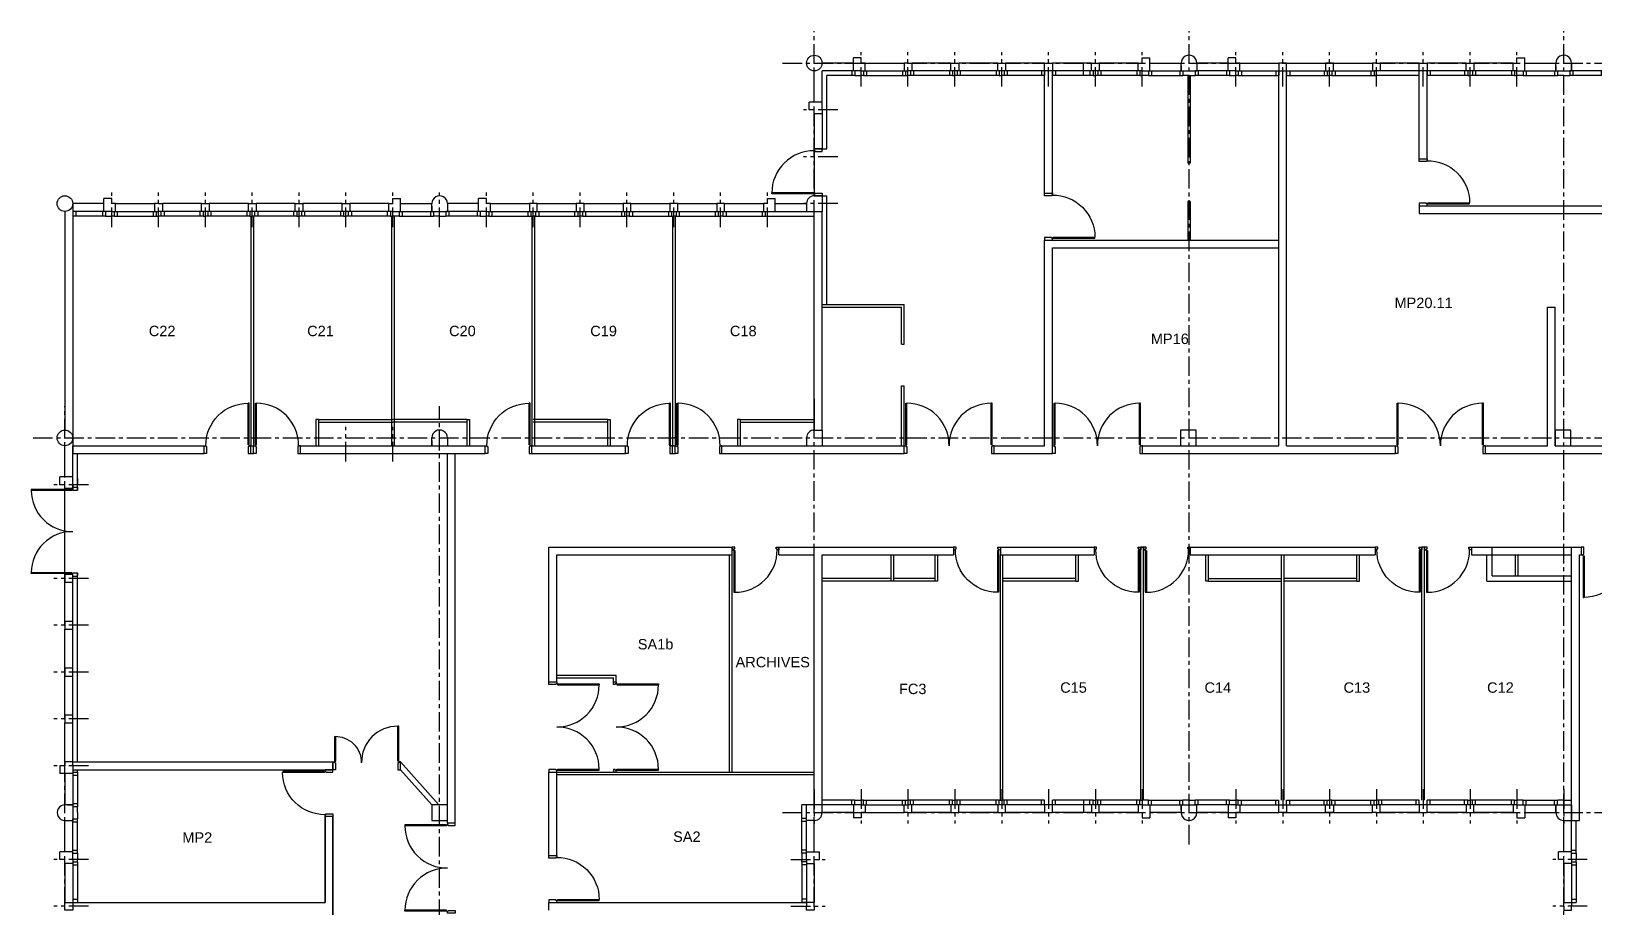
# Model space of a CAD drawing. Extents: x 1614 to 26454, y 2920 to 16595.
# Drawn here: x 2665 to 5669, y 14258 to 15942 of the extents above; entities that cross this region are included whole.
import ezdxf

# ---------------------------------------------------------------- set-up
doc = ezdxf.new("R2010")
doc.units = 0
doc.header["$MEASUREMENT"] = 0
doc.linetypes.add('AXES', pattern=[2, 1.25, -0.25, 0.25, -0.25])
doc.layers.get('0').update_dxf_attribs({"linetype": 'CONTINUOUS'})
for name, color, linetype in [('BA_APPUI_FENETRE', 140, 'CONTINUOUS'), ('BA_AXE_TRAME', 253, 'AXES'), ('BA_CLOISON_EXISTANTE', 4, 'CONTINUOUS'), ('BA_DOUBLAGE', 134, 'CONTINUOUS'), ('BA_MENUIS_EXTERIEURE', 6, 'CONTINUOUS'), ('BA_MENUIS_INTERIEURE', 202, 'CONTINUOUS'), ('BA_STRUCTURE', 5, 'CONTINUOUS'), ('TXT_REP_PIECE', 3, 'CONTINUOUS')]:
    doc.layers.add(name, color=color, linetype=linetype)
doc.styles.add('ARIAL', font='arial.ttf')

# ---------------------------------------------------------------- blocks, each defined once
blk = doc.blocks.new('baie1')
at = {"layer": 'BA_APPUI_FENETRE'}
blk.add_line((7.5, -5), (82.5, -5), dxfattribs=at)
at = {"layer": 'BA_DOUBLAGE'}
for p, q in [((4.5, 19), (0, 19)), ((85.5, 19), (90, 19))]:
    blk.add_line(p, q, dxfattribs=at)
at = {"layer": 'BA_MENUIS_EXTERIEURE'}
for p, q in [((4.5, 19), (85.5, 19)), ((4.5, 10), (4.5, 19)), ((4.5, 10), (85.5, 10)), ((10.5, 10), (10.5, 19)), ((79.5, 10), (79.5, 19)), ((85.5, 10), (85.5, 19))]:
    blk.add_line(p, q, dxfattribs=at)
at = {"layer": 'BA_STRUCTURE'}
for points in [[(0, 10), (7.5, 10), (7.5, -5), (0, -5)], [(90, -5), (82.5, -5), (82.5, 10), (90, 10)]]:
    blk.add_lwpolyline(points, dxfattribs=at)
blk = doc.blocks.new('baie2')
at = {"layer": 'BA_DOUBLAGE'}
blk.add_line((-12, 19), (0, 19), dxfattribs=at)
at = {"layer": 'BA_MENUIS_EXTERIEURE'}
for p, q in [((-78.3, 10), (-78.3, 19)), ((-12, 19), (-78.3, 19)), ((-12, 10), (-78.3, 10)), ((-72.3, 10), (-72.3, 19)), ((-18, 10), (-18, 19)), ((-12, 10), (-12, 19))]:
    blk.add_line(p, q, dxfattribs=at)
at = {"layer": 'BA_STRUCTURE'}
for p, q in [((-75, 0), (-75, 10)), ((0, 10), (-15, 10)), ((-15, 10), (-15, -15)), ((0, -15), (-15, -15)), ((0, -5), (0, -15))]:
    blk.add_line(p, q, dxfattribs=at)
blk = doc.blocks.new('P80_15')
for p, q in [((3.5, 96.5), (5.5, 96.5)), ((3.5, 16.5), (3.5, 96.5)), ((5.5, 16.5), (5.5, 96.6)), ((0, 0), (0, 15)), ((0, 15), (3.5, 15)), ((5, 0), (0, 0)), ((3.5, 16.5), (5.5, 16.5)), ((3.5, 15), (3.5, 13.5)), ((3.5, 13.5), (5, 13.5)), ((5, 13.5), (5, 0)), ((85, 13.5), (85, 0)), ((86.5, 13.5), (85, 13.5)), ((85, 0), (90, 0)), ((90, 15), (86.5, 15)), ((86.5, 15), (86.5, 13.5)), ((90, 0), (90, 15))]:
    blk.add_line(p, q)
for centre, radius, start, end in [((5.6, 15.7), 80.9, 359.5039, 90.0499), ((5, 13.5), 0, 270, 0), ((5.5, 16.5), 0, 270, 0)]:
    blk.add_arc(centre, radius, start, end)
blk = doc.blocks.new('P160_15')
for p, q in [((3.5, 16.5), (3.5, 96.5)), ((3.5, 96.5), (5.5, 96.5)), ((5.5, 16.5), (5.5, 96.6)), ((167.5, 16.5), (167.5, 96.6)), ((169.5, 96.5), (167.5, 96.5)), ((169.5, 16.5), (169.5, 96.5)), ((0, 0), (0, 15)), ((0, 15), (3.5, 15)), ((5, 0), (0, 0)), ((3.5, 16.5), (5.5, 16.5)), ((3.5, 15), (3.5, 13.5)), ((3.5, 13.5), (5, 13.5)), ((5, 13.5), (5, 0)), ((169.5, 16.5), (167.5, 16.5)), ((168, 13.5), (168, 0)), ((169.5, 13.5), (168, 13.5)), ((168, 0), (173, 0)), ((169.5, 15), (169.5, 13.5)), ((173, 15), (169.5, 15)), ((173, 0), (173, 15))]:
    blk.add_line(p, q)
for centre, radius, start, end in [((5.6, 15.7), 80.9, 359.5039, 90.0499), ((167.4, 15.7), 80.9, 89.9501, 180.4961), ((5, 13.5), 0, 270, 0), ((5.5, 16.5), 0, 270, 0), ((167.5, 16.5), 0, 180, 270), ((168, 13.5), 0, 180, 270)]:
    blk.add_arc(centre, radius, start, end)
blk = doc.blocks.new('P80_5')
for p, q in [((-5.5, 6.5), (-5.5, 86.6)), ((-3.5, 86.5), (-5.5, 86.5)), ((-3.5, 6.5), (-3.5, 86.5)), ((-90, 0), (-90, 5)), ((-90, 5), (-86.5, 5)), ((-85, 0), (-90, 0)), ((-86.5, 5), (-86.5, 3.5)), ((-86.5, 3.5), (-85, 3.5)), ((-85, 3.5), (-85, 0)), ((-3.5, 6.5), (-5.5, 6.5)), ((-5, 3.5), (-5, 0)), ((-3.5, 3.5), (-5, 3.5)), ((-5, 0), (0, 0)), ((0, 5), (-3.5, 5)), ((-3.5, 5), (-3.5, 3.5)), ((0, 0), (0, 5))]:
    blk.add_line(p, q)
for centre, radius, start, end in [((-5.6, 5.7), 80.9, 89.9501, 180.4961), ((-5.5, 6.5), 0, 180, 270), ((-5, 3.5), 0, 180, 270)]:
    blk.add_arc(centre, radius, start, end)

msp = doc.modelspace()

# ---------------------------------------------------------------- linework, layer by layer
at = {"layer": 'BA_APPUI_FENETRE'}
for p, q in [((4169.8, 15805.8), (4169.8, 15865.8)), ((4244.8, 15880.8), (4184.8, 15880.8)), ((4612.3, 15880.8), (4537.3, 15880.8)), ((4702.3, 15880.8), (4627.3, 15880.8)), ((4814.8, 15880.8), (4874.8, 15880.9)), ((4964.8, 15880.8), (4904.8, 15880.7)), ((4987.3, 15880.8), (5062.3, 15880.8)), ((5077.3, 15880.8), (5152.3, 15880.8)), ((5332.3, 15880.8), (5257.3, 15880.8)), ((5422.3, 15880.8), (5347.3, 15880.8)), ((5534.8, 15880.8), (5594.8, 15880.7)), ((4169.8, 15783.3), (4169.8, 15708.3)), ((4169.8, 15715.8), (4169.7, 15625.8)), ((2804.8, 15610.8), (2744.8, 15610.8)), ((3374.8, 15610.8), (3434.8, 15610.8)), ((3524.8, 15610.8), (3464.8, 15610.8)), ((4094.8, 15610.8), (4154.8, 15610.8)), ((4169.8, 15235.8), (4169.8, 15175.8)), ((4169.8, 15235.8), (4169.8, 15175.8)), ((2729.8, 15085.8), (2729.8, 15145.8)), ((2729.8, 14898.3), (2729.8, 15063.3)), ((5472.3, 14950.8), (5624.8, 14950.8)), ((5472.3, 14935.8), (5624.8, 14935.8)), ((2729.8, 14808.3), (2729.8, 14883.3)), ((2729.8, 14718.3), (2729.8, 14793.3)), ((2729.8, 14628.3), (2729.8, 14703.3)), ((2729.8, 14538.3), (2729.8, 14613.3)), ((2729.8, 14515.8), (2729.9, 14455.8)), ((2729.8, 14365.8), (2729.9, 14425.8)), ((4169.8, 14365.8), (4169.8, 14425.8)), ((4244.8, 14440.8), (4184.8, 14440.8)), ((4612.3, 14440.8), (4537.3, 14440.8)), ((4702.3, 14440.8), (4627.3, 14440.8)), ((4874.8, 14440.9), (4814.8, 14440.9)), ((4964.8, 14440.8), (4904.8, 14440.9)), ((4987.3, 14440.8), (5062.3, 14440.8)), ((5077.3, 14440.8), (5152.3, 14440.8)), ((5332.3, 14440.8), (5257.3, 14440.8)), ((5422.3, 14440.8), (5347.3, 14440.8)), ((5534.8, 14440.8), (5594.8, 14440.9)), ((5609.8, 14365.8), (5609.8, 14425.8)), ((2729.8, 14343.3), (2729.8, 14268.3)), ((4169.8, 14343.3), (4169.8, 14268.3)), ((5609.8, 14343.3), (5609.8, 14268.3))]:
    msp.add_line(p, q, dxfattribs=at)
at = {"layer": 'BA_AXE_TRAME', "ltscale": 30}
for p, q in [((4169.8, 14259.9), (4169.8, 15941.9)), ((4889.8, 14379.7), (4889.8, 15941.9)), ((5609.8, 11499.7), (5609.8, 15941.9)), ((4259.8, 15835.7), (4259.8, 15901.9)), ((4349.8, 15835.7), (4349.8, 15901.9)), ((4439.8, 15835.7), (4439.8, 15901.9)), ((4529.8, 15835.7), (4529.8, 15901.9)), ((4619.8, 15835.7), (4619.8, 15901.9)), ((4709.8, 15835.7), (4709.8, 15901.9)), ((4799.8, 15835.7), (4799.8, 15901.9)), ((4979.8, 15835.7), (4979.8, 15901.9)), ((5069.8, 15835.7), (5069.8, 15901.9)), ((5159.8, 15835.7), (5159.8, 15901.9)), ((5249.8, 15835.7), (5249.8, 15901.9)), ((5339.8, 15835.7), (5339.8, 15901.9)), ((5429.8, 15835.7), (5429.8, 15901.9)), ((5519.8, 15835.7), (5519.8, 15901.9)), ((4108.7, 15880.8), (6390.9, 15880.8)), ((4214.9, 15790.8), (4148.7, 15790.8)), ((4214.9, 15700.8), (4148.7, 15700.8)), ((2819.8, 15565.7), (2819.8, 15631.9)), ((2909.8, 15565.7), (2909.8, 15631.9)), ((2999.8, 15565.7), (2999.8, 15631.9)), ((3089.8, 15565.7), (3089.8, 15631.9)), ((3179.8, 15565.7), (3179.8, 15631.9)), ((3269.8, 15565.7), (3269.8, 15631.9)), ((3359.8, 15565.7), (3359.8, 15631.9)), ((3449.8, 15565.7), (3449.8, 15631.9)), ((3539.8, 15565.7), (3539.8, 15631.9)), ((3629.8, 15565.7), (3629.8, 15631.9)), ((3719.8, 15565.7), (3719.8, 15631.9)), ((3809.8, 15565.7), (3809.8, 15631.9)), ((3899.8, 15565.7), (3899.8, 15631.9)), ((3989.8, 15565.7), (3989.8, 15631.9)), ((4079.8, 15565.7), (4079.8, 15631.9)), ((4214.9, 15610.8), (4148.7, 15610.8)), ((2729.8, 14259.9), (2729.8, 15221.9)), ((3449.8, 12196.6), (3449.8, 15221.9)), ((3269.8, 15115.7), (3269.8, 15181.9)), ((3359.8, 15115.7), (3359.8, 15181.9)), ((2668.7, 15160.8), (7830.9, 15160.8)), ((2774.9, 15070.8), (2708.7, 15070.8)), ((2774.9, 14890.8), (2708.7, 14890.8)), ((2774.9, 14800.8), (2708.7, 14800.8)), ((2774.9, 14710.8), (2708.7, 14710.8)), ((2774.9, 14620.8), (2708.7, 14620.8)), ((2774.9, 14530.8), (2708.7, 14530.8)), ((4169.8, 14485.9), (4169.8, 14419.7)), ((4259.8, 14485.9), (4259.8, 14419.7)), ((4349.8, 14485.9), (4349.8, 14419.7)), ((4439.8, 14485.9), (4439.8, 14419.7)), ((4529.8, 14485.9), (4529.8, 14419.7)), ((4619.8, 14485.9), (4619.8, 14419.7)), ((4709.8, 14485.9), (4709.8, 14419.7)), ((4799.8, 14485.9), (4799.8, 14419.7)), ((4979.8, 14485.9), (4979.8, 14419.7)), ((5069.8, 14485.9), (5069.8, 14419.7)), ((5159.8, 14485.9), (5159.8, 14419.7)), ((5249.8, 14485.9), (5249.8, 14419.7)), ((5339.8, 14485.9), (5339.8, 14419.7)), ((5429.8, 14485.9), (5429.8, 14419.7)), ((5519.8, 14485.9), (5519.8, 14419.7)), ((5609.8, 14485.9), (5609.8, 14419.7)), ((4108.7, 14440.8), (8550.9, 14440.8)), ((2774.9, 14350.8), (2708.7, 14350.8)), ((4124.7, 14350.8), (4190.9, 14350.8)), ((5654.9, 14350.8), (5588.7, 14350.8)), ((2774.9, 14260.8), (2708.7, 14260.8)), ((4124.7, 14260.8), (4190.9, 14260.8)), ((5654.9, 14260.8), (5588.7, 14260.8))]:
    msp.add_line(p, q, dxfattribs=at)
at = {"layer": 'BA_CLOISON_EXISTANTE'}
for p, q in [((4887.3, 15856.8), (4887.3, 15688.8)), ((4892.3, 15856.8), (4892.3, 15688.8)), ((4892.3, 15688.8), (4887.3, 15688.8)), ((4892.3, 15614.8), (4887.3, 15614.8)), ((4887.3, 15614.8), (4887.3, 15540.8)), ((4892.3, 15614.8), (4892.3, 15540.8)), ((3087.3, 15586.8), (3087.3, 15145.8)), ((3092.3, 15586.8), (3092.3, 15145.8)), ((3357.3, 15586.8), (3357.3, 15145.8)), ((3362.3, 15586.8), (3362.3, 15145.8)), ((3627.3, 15586.8), (3627.3, 15145.8)), ((3632.3, 15586.8), (3632.3, 15145.8)), ((3897.3, 15586.8), (3897.3, 15145.8)), ((3902.3, 15586.8), (3902.3, 15145.8)), ((4184.8, 15416.8), (4342.3, 15416.8)), ((4184.8, 15411.8), (4337.3, 15411.8)), ((4337.3, 15340.9), (4337.3, 15411.8)), ((4342.3, 15340.9), (4342.3, 15416.8)), ((4337.3, 15340.9), (4342.3, 15340.9)), ((4337.3, 15145.8), (4337.3, 15260.9)), ((4337.3, 15260.9), (4342.3, 15260.9)), ((4342.3, 15145.8), (4342.3, 15260.9)), ((3212.3, 15195.8), (3212.3, 15145.8)), ((3217.3, 15195.8), (3212.3, 15195.8)), ((3217.3, 15195.8), (3217.3, 15145.8)), ((3502.3, 15195.8), (3502.3, 15145.8)), ((3502.3, 15195.8), (3507.3, 15195.8)), ((3507.3, 15195.8), (3507.3, 15145.8)), ((3772.3, 15195.8), (3772.3, 15145.8)), ((3772.3, 15195.8), (3777.3, 15195.8)), ((3777.3, 15195.8), (3777.3, 15145.8)), ((4022.3, 15195.8), (4022.3, 15145.8)), ((4027.3, 15195.8), (4022.3, 15195.8)), ((4027.3, 15195.8), (4027.3, 15145.8)), ((4006.8, 14518.8), (4006.8, 14935.8)), ((4011.8, 14518.8), (4011.8, 14935.8)), ((4317.3, 14885.8), (4317.3, 14935.8)), ((4322.3, 14885.8), (4322.3, 14935.8)), ((4402.3, 14885.8), (4402.3, 14935.8)), ((4407.3, 14885.8), (4407.3, 14935.8)), ((4527.3, 14464.8), (4527.3, 14935.8)), ((4532.3, 14464.8), (4532.3, 14935.8)), ((4672.3, 14885.8), (4672.3, 14935.8)), ((4677.3, 14885.8), (4677.3, 14935.8)), ((4797.3, 14950.8), (4802.3, 14950.8)), ((4797.3, 14464.8), (4797.3, 14950.8)), ((4802.3, 14950.8), (4797.3, 14950.8)), ((4802.3, 14464.8), (4802.3, 14950.8)), ((4922.3, 14885.8), (4922.3, 14935.8)), ((4927.3, 14885.8), (4927.3, 14935.8)), ((5067.3, 14464.8), (5067.3, 14935.8)), ((5072.3, 14464.8), (5072.3, 14935.8)), ((5212.3, 14885.8), (5212.3, 14935.8)), ((5217.3, 14885.8), (5217.3, 14935.8)), ((5337.3, 14464.8), (5337.3, 14950.8)), ((5342.3, 14950.8), (5337.3, 14950.8)), ((5342.3, 14464.8), (5342.3, 14950.8)), ((5462.3, 14885.8), (5462.3, 14935.8)), ((5472.3, 14895.8), (5472.3, 14935.8)), ((5517.3, 14895.8), (5517.3, 14935.8)), ((5522.3, 14895.8), (5522.3, 14935.8)), ((4322.3, 14885.8), (4317.3, 14885.8)), ((4407.3, 14885.8), (4402.3, 14885.8)), ((4672.3, 14885.8), (4677.3, 14885.8)), ((4927.3, 14885.8), (4922.3, 14885.8)), ((5212.3, 14885.8), (5217.3, 14885.8)), ((5462.3, 14885.8), (5624.8, 14885.8)), ((5472.3, 14895.8), (5624.8, 14895.8)), ((3674.8, 14704.8), (3788.8, 14704.8)), ((3674.8, 14699.8), (3783.8, 14699.8)), ((3783.8, 14691.8), (3783.8, 14699.8)), ((3788.8, 14691.8), (3788.8, 14704.8)), ((3374.8, 14538.3), (3448.2, 14455.8)), ((3374.8, 14523.3), (3434.8, 14455.8)), ((3674.8, 14518.8), (4169.8, 14518.8)), ((3674.8, 14513.8), (4169.8, 14513.8))]:
    msp.add_line(p, q, dxfattribs=at)
at = {"layer": 'BA_DOUBLAGE'}
for p, q in [((4247.8, 15856.8), (4259.8, 15856.8)), ((4534.3, 15856.8), (4529.8, 15856.8)), ((4705.3, 15856.8), (4709.8, 15856.8)), ((4889.8, 15856.8), (4878.2, 15856.8)), ((4889.8, 15856.8), (4901.5, 15856.8)), ((4984.3, 15856.8), (4979.8, 15856.8)), ((5155.3, 15856.8), (5159.8, 15856.8)), ((5254.3, 15856.8), (5249.8, 15856.8)), ((5425.3, 15856.8), (5429.8, 15856.8)), ((5609.8, 15856.8), (5598.2, 15856.8)), ((5609.8, 15856.8), (5598.2, 15856.8)), ((5609.8, 15856.8), (5621.5, 15856.8)), ((2807.8, 15586.8), (2819.8, 15586.8)), ((3449.8, 15586.8), (3438.2, 15586.8)), ((3449.8, 15586.8), (3461.5, 15586.8)), ((2753.8, 15082.8), (2753.8, 15070.8)), ((2753.8, 15066.3), (2753.8, 15070.8)), ((2753.8, 14518.8), (2753.8, 14523.3)), ((2753.8, 14440.8), (2753.8, 14452.5)), ((4247.8, 14464.8), (4259.8, 14464.8)), ((4534.3, 14464.8), (4529.8, 14464.8)), ((4705.3, 14464.8), (4709.8, 14464.8)), ((4889.8, 14464.8), (4878.2, 14464.8)), ((4889.8, 14464.8), (4901.5, 14464.8)), ((4984.3, 14464.8), (4979.8, 14464.8)), ((5155.3, 14464.8), (5159.8, 14464.8)), ((5254.3, 14464.8), (5249.8, 14464.8)), ((5425.3, 14464.8), (5429.8, 14464.8)), ((5609.8, 14464.8), (5598.2, 14464.8)), ((5609.8, 14464.8), (5598.2, 14464.8)), ((5609.8, 14464.8), (5624.8, 14464.8)), ((2753.8, 14440.8), (2753.8, 14429.2)), ((4145.8, 14362.8), (4145.8, 14350.8)), ((5633.8, 14362.8), (5633.8, 14350.8)), ((2753.8, 14346.3), (2753.8, 14350.8)), ((4145.8, 14346.3), (4145.8, 14350.8)), ((5633.8, 14346.3), (5633.8, 14350.8))]:
    msp.add_line(p, q, dxfattribs=at)
at = {"layer": 'BA_MENUIS_EXTERIEURE'}
for p, q in [((4247.8, 15865.8), (4184.8, 15865.8)), ((4184.8, 15802.8), (4184.8, 15865.8)), ((4241.8, 15865.8), (4241.8, 15856.8)), ((4247.8, 15865.8), (4247.8, 15856.8)), ((4615.3, 15865.8), (4534.3, 15865.8)), ((4534.3, 15865.8), (4534.3, 15856.8)), ((4540.3, 15865.8), (4540.3, 15856.8)), ((4606.3, 15865.8), (4606.3, 15856.8)), ((4612.3, 15865.8), (4612.3, 15856.8)), ((4705.3, 15865.8), (4624.3, 15865.8)), ((4627.3, 15865.8), (4627.3, 15856.8)), ((4633.3, 15865.8), (4633.3, 15856.8)), ((4686.8, 15856.8), (4686.8, 15880.8)), ((4699.3, 15865.8), (4699.3, 15856.8)), ((4705.3, 15865.8), (4705.3, 15856.8)), ((4984.3, 15865.8), (5065.3, 15865.8)), ((4984.3, 15865.8), (4984.3, 15856.8)), ((4990.3, 15865.8), (4990.3, 15856.8)), ((5056.3, 15865.8), (5056.3, 15856.8)), ((5062.3, 15865.8), (5062.3, 15856.8)), ((5074.3, 15865.8), (5155.3, 15865.8)), ((5077.3, 15865.8), (5077.3, 15856.8)), ((5083.3, 15865.8), (5083.3, 15856.8)), ((5149.3, 15865.8), (5149.3, 15856.8)), ((5155.3, 15865.8), (5155.3, 15856.8)), ((5332.3, 15865.8), (5245.3, 15865.8)), ((5425.3, 15865.8), (5344.3, 15865.8)), ((5347.3, 15865.8), (5347.3, 15856.8)), ((5353.3, 15865.8), (5353.3, 15856.8)), ((5419.3, 15865.8), (5419.3, 15856.8)), ((5425.3, 15865.8), (5425.3, 15856.8)), ((4247.8, 15856.8), (4193.8, 15856.8)), ((4193.8, 15715.8), (4193.8, 15856.8)), ((4612.3, 15856.8), (4534.3, 15856.8)), ((4705.3, 15856.8), (4627.3, 15856.8)), ((4984.3, 15856.8), (5062.3, 15856.8)), ((5077.3, 15856.8), (5155.3, 15856.8)), ((5332.3, 15856.8), (5245.3, 15856.8)), ((5425.3, 15856.8), (5347.3, 15856.8)), ((4184.8, 15786.3), (4184.8, 15715.8)), ((4169.8, 15715.8), (4193.8, 15715.8)), ((4193.8, 15416.8), (4193.8, 15625.8)), ((2807.8, 15595.8), (2744.8, 15595.8)), ((2744.8, 15595.8), (2744.8, 15586.8)), ((2750.8, 15595.8), (2750.8, 15586.8)), ((2801.8, 15595.8), (2801.8, 15586.8)), ((2807.8, 15595.8), (2807.8, 15586.8)), ((4091.8, 15595.8), (4154.8, 15595.8)), ((2807.8, 15586.8), (2744.8, 15586.8)), ((4079.8, 15586.8), (4169.8, 15586.8)), ((2744.8, 15060.3), (2744.8, 15145.8)), ((2753.8, 15066.3), (2753.8, 15130.8)), ((2743.4, 15059.8), (2665.2, 15059.8)), ((2743.4, 15061.8), (2665.3, 15061.8)), ((2665.3, 15061.8), (2665.3, 15059.8)), ((2743.4, 15061.8), (2743.4, 15059.8)), ((2744.8, 15066.3), (2744.8, 15060.3)), ((2744.8, 15066.3), (2753.8, 15066.3)), ((2744.8, 15065.2), (2744.8, 15061.8)), ((2744.8, 15060.3), (2753.8, 15060.3)), ((2746.3, 15060.3), (2753.8, 15060.3)), ((2753.8, 15066.3), (2753.8, 15060.3)), ((2753.8, 15060.3), (2753.8, 15065.2)), ((2743.4, 14901.8), (2665.2, 14901.8)), ((2665.3, 14899.9), (2665.3, 14901.8)), ((2743.4, 14899.9), (2743.4, 14901.8)), ((2744.8, 14895.3), (2744.8, 14901.3)), ((2744.8, 14901.3), (2753.8, 14901.3)), ((2746.3, 14901.3), (2753.8, 14901.3)), ((2753.8, 14901.3), (2753.8, 14896.4)), ((2753.8, 14895.3), (2753.8, 14901.3)), ((2743.4, 14899.9), (2665.3, 14899.9)), ((2744.8, 14896.4), (2744.8, 14899.8)), ((2744.8, 14895.3), (2753.8, 14895.3)), ((2744.8, 14805.3), (2744.8, 14886.3)), ((2753.8, 14800.8), (2753.8, 14895.3)), ((2744.8, 14715.3), (2744.8, 14796.3)), ((2753.8, 14710.8), (2753.8, 14800.8)), ((2744.8, 14625.3), (2744.8, 14706.3)), ((2753.8, 14620.8), (2753.8, 14710.8)), ((2744.8, 14535.3), (2744.8, 14616.3)), ((2753.8, 14538.3), (2753.8, 14620.8)), ((2744.8, 14538.3), (2753.8, 14538.3)), ((2744.8, 14518.8), (2744.8, 14452.5)), ((2744.8, 14518.8), (2753.8, 14518.8)), ((2744.8, 14512.8), (2753.8, 14512.8)), ((2753.8, 14518.8), (2753.8, 14452.5)), ((2744.8, 14458.5), (2753.8, 14458.5)), ((2744.8, 14452.5), (2753.8, 14452.5)), ((4145.8, 14362.8), (4145.8, 14455.8)), ((4154.8, 14455.8), (4145.8, 14455.8)), ((4247.8, 14464.8), (4184.8, 14464.8)), ((4247.8, 14455.8), (4184.8, 14455.8)), ((4241.8, 14455.8), (4241.8, 14464.8)), ((4247.8, 14455.8), (4247.8, 14464.8)), ((4612.3, 14464.8), (4534.3, 14464.8)), ((4534.3, 14455.8), (4534.3, 14464.8)), ((4615.3, 14455.8), (4534.3, 14455.8)), ((4540.3, 14455.8), (4540.3, 14464.8)), ((4606.3, 14455.8), (4606.3, 14464.8)), ((4612.3, 14455.8), (4612.3, 14464.8)), ((4705.3, 14455.8), (4624.3, 14455.8)), ((4627.3, 14455.8), (4627.3, 14464.8)), ((4705.3, 14464.8), (4627.3, 14464.8)), ((4633.3, 14455.8), (4633.3, 14464.8)), ((4686.8, 14464.8), (4686.8, 14440.8)), ((4699.3, 14455.8), (4699.3, 14464.8)), ((4705.3, 14455.8), (4705.3, 14464.8)), ((4984.3, 14455.8), (4984.3, 14464.8)), ((4984.3, 14464.8), (5062.3, 14464.8)), ((4984.3, 14455.8), (5065.3, 14455.8)), ((4990.3, 14455.8), (4990.3, 14464.8)), ((5056.3, 14455.8), (5056.3, 14464.8)), ((5062.3, 14455.8), (5062.3, 14464.8)), ((5074.3, 14455.8), (5155.3, 14455.8)), ((5077.3, 14455.8), (5077.3, 14464.8)), ((5077.3, 14464.8), (5155.3, 14464.8)), ((5083.3, 14455.8), (5083.3, 14464.8)), ((5149.3, 14455.8), (5149.3, 14464.8)), ((5155.3, 14455.8), (5155.3, 14464.8)), ((5332.3, 14464.8), (5254.3, 14464.8)), ((5254.3, 14455.8), (5254.3, 14464.8)), ((5335.3, 14455.8), (5254.3, 14455.8)), ((5260.3, 14455.8), (5260.3, 14464.8)), ((5326.3, 14455.8), (5326.3, 14464.8)), ((5332.3, 14455.8), (5332.3, 14464.8)), ((5425.3, 14455.8), (5344.3, 14455.8)), ((5425.3, 14464.8), (5347.3, 14464.8)), ((5347.3, 14455.8), (5347.3, 14464.8)), ((5353.3, 14455.8), (5353.3, 14464.8)), ((5419.3, 14455.8), (5419.3, 14464.8)), ((5425.3, 14455.8), (5425.3, 14464.8)), ((4154.8, 14429.6), (4145.8, 14429.6)), ((4154.8, 14423.6), (4145.8, 14423.6)), ((4154.8, 14362.8), (4154.8, 14425.8)), ((5624.8, 14362.8), (5624.8, 14425.8)), ((5633.8, 14362.8), (5633.8, 14425.8)), ((4154.8, 14368.8), (4145.8, 14368.8)), ((4154.8, 14362.8), (4145.8, 14362.8)), ((5624.8, 14368.8), (5633.8, 14368.8)), ((5624.8, 14362.8), (5633.8, 14362.8)), ((2744.8, 14346.3), (2744.8, 14265.3)), ((2744.8, 14346.3), (2753.8, 14346.3)), ((2744.8, 14340.3), (2753.8, 14340.3)), ((2753.8, 14346.3), (2753.8, 14268.3)), ((4145.8, 14346.3), (4145.8, 14268.3)), ((4154.8, 14346.3), (4145.8, 14346.3)), ((4154.8, 14340.3), (4145.8, 14340.3)), ((4154.8, 14346.3), (4154.8, 14265.3)), ((5624.8, 14346.3), (5624.8, 14265.3)), ((5624.8, 14346.3), (5633.8, 14346.3)), ((5624.8, 14340.3), (5633.8, 14340.3)), ((5633.8, 14346.3), (5633.8, 14268.3)), ((2744.8, 14274.3), (2753.8, 14274.3)), ((4154.8, 14274.3), (4145.8, 14274.3)), ((5624.8, 14274.3), (5633.8, 14274.3)), ((2744.8, 14268.3), (2753.8, 14268.3)), ((4154.8, 14268.3), (4145.8, 14268.3)), ((5624.8, 14268.3), (5633.8, 14268.3))]:
    msp.add_line(p, q, dxfattribs=at)
for centre, radius, start, end in [((2744.1, 15059.7), 78.9, 179.9501, 270.4961), ((2743.4, 15059.8), 0, 270, 360), ((2746.3, 15060.3), 0, 270, 360), ((2744.1, 14901.9), 78.9, 89.5039, 180.0499), ((2743.4, 14901.8), 0, 360, 90), ((2746.3, 14901.3), 0, 360, 90)]:
    msp.add_arc(centre, radius, start, end, dxfattribs=at)
at = {"layer": 'BA_MENUIS_INTERIEURE'}
for p, q in [((3217.3, 15195.8), (3359.8, 15195.8)), ((3217.3, 15190.8), (3359.8, 15190.8)), ((3502.3, 15195.8), (3359.8, 15195.8)), ((3502.3, 15190.8), (3359.8, 15190.8)), ((3772.3, 15195.8), (3629.8, 15195.8)), ((3772.3, 15190.8), (3629.8, 15190.8)), ((4027.3, 15195.8), (4169.8, 15195.8)), ((4027.3, 15190.8), (4169.8, 15190.8)), ((4317.3, 14890.8), (4185.3, 14890.8)), ((4317.3, 14885.8), (4185.3, 14885.8)), ((4402.3, 14890.8), (4322.3, 14890.8)), ((4402.3, 14885.8), (4322.3, 14885.8)), ((4672.3, 14890.8), (4532.3, 14890.8)), ((4672.3, 14885.8), (4532.3, 14885.8)), ((4927.3, 14890.8), (5067.3, 14890.8)), ((4927.3, 14885.8), (5067.3, 14885.8)), ((5212.3, 14890.8), (5072.3, 14890.8)), ((5212.3, 14885.8), (5072.3, 14885.8)), ((3783.8, 14691.8), (3788.8, 14691.8)), ((3783.8, 14686.8), (3783.8, 14691.8)), ((3788.8, 14691.8), (3788.8, 14688.3)), ((3787.3, 14686.8), (3783.8, 14686.8)), ((3787.3, 14688.3), (3787.3, 14686.8)), ((3788.8, 14688.3), (3787.3, 14688.3)), ((3790.3, 14688.3), (3870.3, 14688.3)), ((3790.3, 14688.3), (3790.3, 14686.3)), ((3790.3, 14686.3), (3870.4, 14686.3)), ((3870.3, 14688.3), (3870.3, 14686.3)), ((3369.3, 14539.8), (3369.3, 14606.8)), ((3371.3, 14606.8), (3369.3, 14606.8)), ((3371.3, 14539.8), (3371.3, 14606.8)), ((3248.3, 14539.8), (3248.3, 14586.8)), ((3250.3, 14539.8), (3250.3, 14586.8)), ((3244.8, 14523.3), (3244.8, 14538.3)), ((3244.8, 14538.3), (3248.3, 14538.3)), ((3249.8, 14523.3), (3244.8, 14523.3)), ((3248.3, 14539.8), (3250.3, 14539.8)), ((3248.3, 14538.3), (3248.3, 14536.8)), ((3248.3, 14536.8), (3249.8, 14536.8)), ((3249.8, 14536.8), (3249.8, 14523.3)), ((3371.3, 14539.8), (3369.3, 14539.8)), ((3369.8, 14536.8), (3369.8, 14523.3)), ((3371.3, 14536.8), (3369.8, 14536.8)), ((3369.8, 14523.3), (3374.8, 14523.3)), ((3371.3, 14538.3), (3371.3, 14536.8)), ((3374.8, 14538.3), (3371.3, 14538.3)), ((3374.8, 14523.3), (3374.8, 14538.3)), ((3787.3, 14523.8), (3783.8, 14523.8)), ((3783.8, 14523.8), (3783.8, 14518.8)), ((3783.8, 14518.8), (3788.8, 14518.8)), ((3787.3, 14522.3), (3787.3, 14523.8)), ((3788.8, 14522.3), (3787.3, 14522.3)), ((3788.8, 14518.8), (3788.8, 14522.3)), ((3790.3, 14522.3), (3790.3, 14524.3)), ((3790.3, 14524.3), (3870.4, 14524.3)), ((3790.3, 14522.3), (3870.3, 14522.3)), ((3870.3, 14522.3), (3870.3, 14524.3))]:
    msp.add_line(p, q, dxfattribs=at)
for centre, radius, start, end in [((3787.3, 14686.8), 0, 180, 270), ((3789.5, 14686.2), 80.9, 269.5039, 0.0499), ((3790.3, 14686.3), 0, 180, 270), ((3368.9, 14537.7), 69.1, 89.6995, 180.7256), ((3789.5, 14524.4), 80.9, 359.9501, 90.4961), ((3249.8, 14536.8), 50, 0, 91.6992), ((3249.8, 14536.8), 0, 270, 0), ((3250.3, 14539.8), 0, 270, 0), ((3369.3, 14539.8), 0, 180, 270), ((3369.8, 14536.8), 0, 180, 270), ((3787.3, 14523.8), 0, 90, 180), ((3790.3, 14524.3), 0, 90, 180)]:
    msp.add_arc(centre, radius, start, end, dxfattribs=at)
at = {"layer": 'BA_STRUCTURE'}
for p, q in [((4259.8, 15890.8), (4244.8, 15890.8)), ((4244.8, 15865.8), (4244.8, 15890.8)), ((4259.8, 15865.8), (4244.8, 15865.8)), ((4259.8, 15880.8), (4259.8, 15890.8)), ((4612.3, 15630.8), (4612.3, 15865.8)), ((4627.3, 15630.8), (4627.3, 15865.8)), ((4874.8, 15865.8), (4874.8, 15880.9)), ((4874.8, 15875.8), (4874.8, 15865.8)), ((4874.8, 15865.8), (4904.8, 15865.8)), ((4904.8, 15880.8), (4904.8, 15865.8)), ((4904.8, 15875.8), (4904.8, 15865.8)), ((5062.3, 15145.8), (5062.3, 15865.8)), ((5077.3, 15145.8), (5077.3, 15865.8)), ((5332.3, 15696.8), (5332.3, 15865.8)), ((5347.3, 15696.8), (5347.3, 15865.8)), ((5594.8, 15865.8), (5594.8, 15880.9)), ((5594.8, 15875.8), (5594.8, 15865.8)), ((5594.8, 15875.8), (5594.8, 15865.8)), ((5594.8, 15865.8), (5624.8, 15865.8)), ((5624.8, 15865.8), (5624.8, 15880.9)), ((5624.8, 15880.8), (5624.8, 15865.8)), ((4159.8, 15790.8), (4159.8, 15805.8)), ((4184.8, 15805.8), (4159.8, 15805.8)), ((4184.8, 15790.8), (4184.8, 15805.8)), ((4169.8, 15790.8), (4159.8, 15790.8)), ((4169.8, 15625.8), (4184.8, 15625.8)), ((4169.8, 15625.8), (4193.8, 15625.8)), ((4184.8, 15625.8), (4184.8, 15595.8)), ((2729.8, 15595.8), (2729.8, 15175.8)), ((2744.8, 15610.8), (2744.8, 15145.8)), ((2819.8, 15620.8), (2804.8, 15620.8)), ((2804.8, 15595.8), (2804.8, 15620.8)), ((2819.8, 15595.8), (2804.8, 15595.8)), ((2819.8, 15610.8), (2819.8, 15620.8)), ((3434.8, 15595.8), (3434.8, 15610.9)), ((3434.8, 15605.8), (3434.8, 15595.8)), ((3434.8, 15595.8), (3464.8, 15595.8)), ((3464.8, 15610.8), (3464.8, 15595.8)), ((3464.8, 15605.8), (3464.8, 15595.8)), ((3539.8, 15620.8), (3524.8, 15620.8)), ((3524.8, 15595.8), (3524.8, 15620.8)), ((3539.8, 15595.8), (3524.8, 15595.8)), ((3539.8, 15610.8), (3539.8, 15620.8)), ((4079.8, 15610.8), (4079.8, 15620.8)), ((4079.8, 15620.8), (4094.8, 15620.8)), ((4079.8, 15595.8), (4094.8, 15595.8)), ((4094.8, 15595.8), (4094.8, 15620.8)), ((4154.8, 15610.8), (4154.8, 15595.8)), ((4154.8, 15595.8), (4184.8, 15595.8)), ((4169.8, 15175.8), (4169.8, 15595.8)), ((4184.8, 15175.8), (4184.8, 15595.8)), ((5332.3, 15606.8), (5887.3, 15606.8)), ((5332.3, 15606.8), (5332.3, 15591.8)), ((5332.3, 15591.8), (5887.3, 15591.8)), ((4612.3, 15145.8), (4612.3, 15540.8)), ((4612.3, 15540.8), (5062.3, 15540.8)), ((4627.3, 15130.8), (4627.3, 15525.8)), ((4627.3, 15525.8), (5062.3, 15525.8)), ((5578.4, 15145.8), (5578.4, 15411.8)), ((5578.4, 15411.8), (5593.4, 15411.8)), ((5593.4, 15145.8), (5593.4, 15411.8)), ((4169.8, 15175.8), (4184.8, 15175.8)), ((4184.8, 15175.8), (4184.8, 15145.8)), ((2744.8, 15145.8), (2997.2, 15145.8)), ((2744.8, 15145.8), (2744.8, 15130.8)), ((3087.2, 15145.8), (3092.4, 15145.8)), ((3182.4, 15145.8), (3537.2, 15145.8)), ((3434.8, 15145.8), (3434.8, 15160.9)), ((3434.8, 15155.8), (3434.8, 15145.8)), ((3434.8, 15145.8), (3464.8, 15145.8)), ((3464.8, 15160.8), (3464.8, 15145.8)), ((3464.8, 15155.8), (3464.8, 15145.8)), ((3627.2, 15145.8), (3807.2, 15145.8)), ((3897.2, 15145.8), (3902.4, 15145.8)), ((3992.4, 15145.8), (4342.3, 15145.8)), ((4154.8, 15160.8), (4154.8, 15145.8)), ((4154.8, 15145.8), (4184.8, 15145.8)), ((4515.3, 15145.8), (4612.3, 15145.8)), ((4800.3, 15145.8), (5062.3, 15145.8)), ((5077.3, 15145.8), (5286.3, 15145.8)), ((5459.3, 15145.8), (5578.4, 15145.8)), ((5593.4, 15145.8), (5882.6, 15145.8)), ((2744.8, 15130.8), (2997.2, 15130.8)), ((3087.2, 15130.8), (3092.4, 15130.8)), ((3182.4, 15130.8), (3537.2, 15130.8)), ((3464.8, 14420.8), (3464.8, 15130.8)), ((3479.8, 14420.8), (3479.8, 15130.8)), ((3627.2, 15130.8), (3807.2, 15130.8)), ((3897.2, 15130.8), (3902.4, 15130.8)), ((3992.4, 15130.8), (4342.3, 15130.8)), ((4515.3, 15130.8), (4627.3, 15130.8)), ((4800.3, 15130.8), (5286.3, 15130.8)), ((5459.3, 15130.8), (5882.6, 15130.8)), ((2744.8, 15085.8), (2719.8, 15085.8)), ((2719.8, 15070.8), (2719.8, 15085.8)), ((2744.8, 15085.8), (2719.8, 15085.8)), ((2744.8, 15070.8), (2744.8, 15085.8)), ((2729.8, 15070.8), (2719.8, 15070.8)), ((3659.8, 14950.8), (4011.8, 14950.8)), ((3659.8, 14691.8), (3659.8, 14950.8)), ((3674.8, 14935.8), (4011.8, 14935.8)), ((3674.8, 14691.8), (3674.8, 14935.8)), ((4011.8, 14935.8), (4011.8, 14950.8)), ((4101.8, 14935.8), (4101.8, 14950.8)), ((4101.8, 14950.8), (4437.3, 14950.8)), ((4101.8, 14935.8), (4169.8, 14935.8)), ((4169.8, 14455.8), (4169.8, 14935.8)), ((4184.8, 14455.8), (4184.8, 14935.8)), ((4184.8, 14935.8), (4437.3, 14935.8)), ((4437.3, 14950.8), (4437.3, 14935.8)), ((4527.3, 14950.8), (4527.3, 14935.8)), ((4527.3, 14950.8), (4707.3, 14950.8)), ((4527.3, 14935.8), (4707.3, 14935.8)), ((4707.3, 14950.8), (4707.3, 14935.8)), ((4707.3, 14950.8), (4707.3, 14935.8)), ((4892.3, 14950.8), (4892.3, 14935.8)), ((4892.3, 14950.8), (4892.3, 14935.8)), ((4892.3, 14950.8), (5247.3, 14950.8)), ((4892.3, 14935.8), (5247.3, 14935.8)), ((5247.3, 14950.8), (5247.3, 14935.8)), ((5432.3, 14950.8), (5432.3, 14935.8)), ((5432.3, 14950.8), (5472.3, 14950.8)), ((5432.3, 14935.8), (5472.3, 14935.8)), ((5472.3, 14935.8), (5472.3, 14950.8)), ((5624.8, 14935.8), (5624.8, 14950.8)), ((5624.8, 14950.8), (5639.8, 14950.8)), ((5624.8, 14425.8), (5624.8, 14935.8)), ((5639.8, 14950.8), (5643.3, 14950.8)), ((5639.8, 14425.8), (5639.8, 14935.8)), ((5639.8, 14935.8), (5643.3, 14935.8)), ((2719.8, 14530.8), (2719.8, 14515.8)), ((2729.8, 14530.8), (2719.8, 14530.8)), ((2744.8, 14515.8), (2719.8, 14515.8)), ((2744.8, 14538.3), (3244.8, 14538.3)), ((2744.8, 14530.8), (2744.8, 14515.8)), ((2744.8, 14523.3), (3244.8, 14523.3)), ((3244.8, 14538.3), (3244.8, 14523.3)), ((3244.8, 14523.3), (3244.8, 14538.3)), ((3659.8, 14358.3), (3659.8, 14518.8)), ((3674.8, 14358.3), (3674.8, 14518.8)), ((2744.8, 14455.8), (2729.7, 14455.8)), ((2734.8, 14455.8), (2744.8, 14455.8)), ((2734.8, 14455.8), (2744.8, 14455.8)), ((2744.8, 14455.8), (2744.8, 14425.8)), ((4154.8, 14425.8), (4154.8, 14455.8)), ((4184.8, 14455.8), (4154.8, 14455.8)), ((4184.8, 14440.8), (4184.8, 14455.8)), ((4259.8, 14455.8), (4244.8, 14455.8)), ((4244.8, 14455.8), (4244.8, 14430.8)), ((4874.8, 14455.8), (4904.8, 14455.8)), ((4874.8, 14455.8), (4874.8, 14440.7)), ((4874.8, 14445.8), (4874.8, 14455.8)), ((4904.8, 14445.8), (4904.8, 14455.8)), ((4904.8, 14440.8), (4904.8, 14455.8)), ((5594.8, 14445.8), (5594.8, 14455.8)), ((5594.8, 14445.8), (5594.8, 14455.8)), ((5594.8, 14455.8), (5594.8, 14440.7)), ((5594.8, 14455.8), (5624.8, 14455.8)), ((5594.8, 14455.8), (5624.8, 14455.8)), ((5594.8, 14440.8), (5594.8, 14455.8)), ((5594.8, 14440.8), (5594.8, 14455.8)), ((5594.8, 14455.8), (5624.8, 14455.8)), ((5624.8, 14455.8), (5624.8, 14440.7)), ((5624.8, 14440.8), (5624.8, 14455.8)), ((5624.8, 14455.8), (5624.8, 14425.8)), ((5624.8, 14425.8), (5624.8, 14455.8)), ((2729.8, 14425.8), (2744.8, 14425.8)), ((2734.8, 14425.8), (2744.8, 14425.8)), ((3229.8, 14433.3), (3229.8, 14268.3)), ((3229.8, 14268.3), (3229.8, 14433.3)), ((3244.8, 14088.3), (3244.8, 14433.3)), ((3244.8, 14433.3), (3244.8, 14088.3)), ((4169.8, 14425.8), (4154.8, 14425.8)), ((4259.8, 14430.8), (4244.8, 14430.8)), ((4259.8, 14440.8), (4259.8, 14430.8)), ((5609.8, 14425.8), (5624.8, 14425.8)), ((5609.8, 14425.8), (5624.8, 14425.8)), ((5624.8, 14425.8), (5639.8, 14425.8)), ((5624.8, 14425.8), (5639.8, 14425.8)), ((4154.8, 14350.8), (4154.8, 14365.8)), ((4154.8, 14365.8), (4179.8, 14365.8)), ((4179.8, 14350.8), (4179.8, 14365.8)), ((5624.8, 14365.8), (5599.8, 14365.8)), ((5599.8, 14350.8), (5599.8, 14365.8)), ((5624.8, 14350.8), (5624.8, 14365.8)), ((4169.8, 14350.8), (4179.8, 14350.8)), ((5609.8, 14350.8), (5599.8, 14350.8)), ((2744.8, 14268.3), (3229.8, 14268.3)), ((3659.8, 14268.3), (4154.8, 14268.3)), ((3659.8, 14253.3), (3659.8, 14268.3))]:
    msp.add_line(p, q, dxfattribs=at)
for points in [[(4529.8, 15880.8), (4537.3, 15880.8), (4537.3, 15865.8), (4529.8, 15865.8)], [(4619.8, 15865.8), (4612.3, 15865.8), (4612.3, 15880.8), (4619.8, 15880.8)], [(4619.8, 15880.8), (4627.3, 15880.8), (4627.3, 15865.8), (4619.8, 15865.8)], [(4709.8, 15865.8), (4702.3, 15865.8), (4702.3, 15880.8), (4709.8, 15880.8)], [(4979.8, 15865.8), (4987.3, 15865.8), (4987.3, 15880.8), (4979.8, 15880.8)], [(5069.8, 15880.8), (5062.3, 15880.8), (5062.3, 15865.8), (5069.8, 15865.8)], [(5069.8, 15865.8), (5077.3, 15865.8), (5077.3, 15880.8), (5069.8, 15880.8)], [(5159.8, 15880.8), (5152.3, 15880.8), (5152.3, 15865.8), (5159.8, 15865.8)], [(5249.8, 15880.8), (5257.3, 15880.8), (5257.3, 15865.8), (5249.8, 15865.8)], [(5339.8, 15865.8), (5332.3, 15865.8), (5332.3, 15880.8), (5339.8, 15880.8)], [(5339.8, 15880.8), (5347.3, 15880.8), (5347.3, 15865.8), (5339.8, 15865.8)], [(5429.8, 15865.8), (5422.3, 15865.8), (5422.3, 15880.8), (5429.8, 15880.8)], [(4184.8, 15790.8), (4184.8, 15783.3), (4169.8, 15783.3), (4169.8, 15790.8)], [(3539.8, 15595.8), (3547.3, 15595.8), (3547.3, 15610.8), (3539.8, 15610.8)], [(3899.8, 15145.8), (3892.3, 15145.8), (3892.3, 15160.8), (3899.8, 15160.8)], [(3899.8, 15145.8), (3907.3, 15145.8), (3907.3, 15160.8), (3899.8, 15160.8)], [(2744.8, 15070.8), (2744.8, 15063.3), (2729.8, 15063.3), (2729.8, 15070.8)], [(2744.8, 14890.8), (2744.8, 14898.3), (2729.8, 14898.3), (2729.8, 14890.8)], [(2729.8, 14890.8), (2729.8, 14883.3), (2744.8, 14883.3), (2744.8, 14890.8)], [(2744.8, 14800.8), (2744.8, 14808.3), (2729.8, 14808.3), (2729.8, 14800.8)], [(2729.8, 14800.8), (2729.8, 14793.3), (2744.8, 14793.3), (2744.8, 14800.8)], [(2744.8, 14710.8), (2744.8, 14718.3), (2729.8, 14718.3), (2729.8, 14710.8)], [(2729.8, 14710.8), (2729.8, 14703.3), (2744.8, 14703.3), (2744.8, 14710.8)], [(2744.8, 14620.8), (2744.8, 14628.3), (2729.8, 14628.3), (2729.8, 14620.8)], [(2729.8, 14620.8), (2729.8, 14613.3), (2744.8, 14613.3), (2744.8, 14620.8)], [(2744.8, 14530.8), (2744.8, 14538.3), (2729.8, 14538.3), (2729.8, 14530.8)], [(4529.8, 14440.8), (4537.3, 14440.8), (4537.3, 14455.8), (4529.8, 14455.8)], [(4619.8, 14455.8), (4612.3, 14455.8), (4612.3, 14440.8), (4619.8, 14440.8)], [(4619.8, 14440.8), (4627.3, 14440.8), (4627.3, 14455.8), (4619.8, 14455.8)], [(4709.8, 14455.8), (4702.3, 14455.8), (4702.3, 14440.8), (4709.8, 14440.8)], [(4979.8, 14455.8), (4987.3, 14455.8), (4987.3, 14440.8), (4979.8, 14440.8)], [(5069.8, 14440.8), (5062.3, 14440.8), (5062.3, 14455.8), (5069.8, 14455.8)], [(5069.8, 14455.8), (5077.3, 14455.8), (5077.3, 14440.8), (5069.8, 14440.8)], [(5159.8, 14440.8), (5152.3, 14440.8), (5152.3, 14455.8), (5159.8, 14455.8)], [(5249.8, 14440.8), (5257.3, 14440.8), (5257.3, 14455.8), (5249.8, 14455.8)], [(5339.8, 14455.8), (5332.3, 14455.8), (5332.3, 14440.8), (5339.8, 14440.8)], [(5339.8, 14440.8), (5347.3, 14440.8), (5347.3, 14455.8), (5339.8, 14455.8)], [(5429.8, 14455.8), (5422.3, 14455.8), (5422.3, 14440.8), (5429.8, 14440.8)], [(2744.8, 14350.8), (2744.8, 14343.3), (2729.8, 14343.3), (2729.8, 14350.8)], [(4154.8, 14350.8), (4154.8, 14343.3), (4169.8, 14343.3), (4169.8, 14350.8)], [(5624.8, 14350.8), (5624.8, 14343.3), (5609.8, 14343.3), (5609.8, 14350.8)], [(2729.8, 14260.8), (2729.8, 14268.3), (2744.8, 14268.3), (2744.8, 14260.8)], [(2744.8, 14260.8), (2744.8, 14253.3), (2729.8, 14253.3), (2729.8, 14260.8)], [(4169.8, 14260.8), (4169.8, 14268.3), (4154.8, 14268.3), (4154.8, 14260.8)], [(4169.8, 14260.8), (4169.8, 14253.3), (4154.8, 14253.3), (4154.8, 14260.8)], [(5609.8, 14260.8), (5609.8, 14268.3), (5624.8, 14268.3), (5624.8, 14260.8)], [(5609.8, 14260.8), (5609.8, 14253.3), (5624.8, 14253.3), (5624.8, 14260.8)]]:
    msp.add_lwpolyline(points, dxfattribs=at)
for points in [[(4903.4, 15175.8), (4873.4, 15175.8), (4873.4, 15145.8), (4903.4, 15145.8)], [(5623.4, 15175.8), (5593.4, 15175.8), (5593.4, 15145.8), (5623.4, 15145.8)], [(3464.8, 14455.8), (3434.8, 14455.8), (3434.8, 14425.8), (3464.8, 14425.8)]]:
    msp.add_lwpolyline(points, close=True, dxfattribs=at)
for centre in [(4169.8, 15880.8), (2729.8, 15610.8), (2729.8, 15160.8)]:
    msp.add_circle(centre, 15, dxfattribs=at)
for centre, start, end in [((4889.8, 15880.8), 360, 180.299), ((5609.8, 15880.8), 360, 180.299), ((3449.8, 15610.8), 360, 180.299), ((4169.8, 15610.8), 90, 180), ((3449.8, 15160.8), 360, 180.299), ((4169.8, 15160.8), 90, 180), ((2729.8, 14440.8), 89.701, 270), ((4169.8, 14440.8), 270, 360), ((4889.8, 14440.8), 179.701, 0), ((5609.8, 14440.8), 179.701, 270)]:
    msp.add_arc(centre, 15, start, end, dxfattribs=at)

# ---------------------------------------------------------------- block references
at = {"layer": 'BA_MENUIS_INTERIEURE'}
for name, p, rotation in [('P80_15', (4184.7, 15625.8), 90.00000000000007), ('P80_15', (3092.4, 15130.8), 359.9999999999999), ('P80_15', (3902.4, 15130.8), 359.9999999999999), ('P160_15', (4342.3, 15130.8), 359.9999999999999), ('P160_15', (4627.3, 15130.8), 359.9999999999999), ('P160_15', (5286.3, 15130.8), 359.9999999999999), ('P80_5', (4011.8, 14950.8), 179.9999999999999), ('P80_5', (4802.3, 14950.8), 179.9999999999999), ('P80_5', (4802.3, 14950.8), 179.9999999999999), ('P80_5', (5342.3, 14950.8), 179.9999999999999), ('P160_15', (3659.8, 14691.8), 269.9999999999999), ('P160_15', (3479.8, 14247.8), 89.99999999999993)]:
    msp.add_blockref(name, p, dxfattribs=dict(at, rotation=rotation))
at = {"layer": 'BA_MENUIS_INTERIEURE', "xscale": -1}
for name, p, rotation in [('P80_15', (5332.3, 15606.8), 269.9999999999999), ('P80_15', (4612.3, 15540.8), 269.9999999999999), ('P80_5', (4527.3, 14950.8), 179.9999999999999), ('P80_5', (4797.3, 14950.8), 179.9999999999999), ('P80_5', (4797.3, 14950.8), 179.9999999999999), ('P80_5', (5337.3, 14950.8), 179.9999999999999), ('P160_15', (5643.3, 14950.8), 179.9999999999999), ('P80_15', (3244.8, 14523.3), 90), ('P80_15', (3659.8, 14268.3), 269.9999999999999)]:
    msp.add_blockref(name, p, dxfattribs=dict(at, rotation=rotation))
for p in [(3087.2, 15130.8), (3627.2, 15130.8), (3897.2, 15130.8)]:
    msp.add_blockref('P80_15', p, dxfattribs=at)
at = {"layer": 'BA_STRUCTURE', "xscale": -1}
for name, p, rotation in [('baie1', (4259.8, 15875.8), 179.9999999999999), ('baie2', (4979.8, 15875.8), 179.9999999999999), ('baie1', (5159.8, 15875.8), 179.9999999999999), ('baie2', (5699.8, 15875.8), 179.9999999999999), ('baie1', (2819.8, 15605.8), 179.9999999999999), ('baie2', (3539.8, 15605.8), 180.0000000000001), ('baie1', (3539.8, 15605.8), 179.9999999999999), ('baie1', (3629.8, 15605.8), 179.9999999999999), ('baie1', (3719.8, 15605.8), 179.9999999999999), ('baie1', (3809.8, 15605.8), 179.9999999999999), ('baie1', (3899.8, 15605.8), 179.9999999999999), ('baie1', (3989.8, 15605.8), 179.9999999999999), ('baie1', (4439.8, 14445.8), 359.9999999999999), ('baie1', (4529.8, 14445.8), 359.9999999999999), ('baie1', (4799.8, 14445.8), 359.9999999999999), ('baie2', (4799.8, 14445.8), 359.9999999999999), ('baie1', (5519.8, 14445.8), 359.9999999999999), ('baie2', (5519.8, 14445.8), 359.9999999999999)]:
    msp.add_blockref(name, p, dxfattribs=dict(at, rotation=rotation))
at = {"layer": 'BA_STRUCTURE'}
for name, p, rotation in [('baie1', (4439.8, 15875.8), 179.9999999999999), ('baie1', (4529.8, 15875.8), 179.9999999999999), ('baie1', (4799.8, 15875.8), 179.9999999999999), ('baie2', (4799.8, 15875.8), 179.9999999999999), ('baie1', (5519.8, 15875.8), 179.9999999999999), ('baie2', (5519.8, 15875.8), 179.9999999999999), ('baie1', (2999.8, 15605.8), 179.9999999999999), ('baie1', (3089.8, 15605.8), 179.9999999999999), ('baie1', (3179.8, 15605.8), 179.9999999999999), ('baie1', (3269.8, 15605.8), 179.9999999999999), ('baie1', (3359.8, 15605.8), 179.9999999999999), ('baie2', (3359.8, 15605.8), 179.9999999999999), ('baie1', (4259.8, 14445.8), 359.9999999999999), ('baie2', (4979.8, 14445.8), 359.9999999999999), ('baie1', (5159.8, 14445.8), 359.9999999999999), ('baie2', (2734.8, 14350.8), 269.9999999999999)]:
    msp.add_blockref(name, p, dxfattribs=dict(at, rotation=rotation))

# ---------------------------------------------------------------- texts
at = {"layer": 'TXT_REP_PIECE', "style": 'ARIAL'}
for s, p in [('SA1b', (3830.6, 14754.4)), ('ARCHIVES', (4018.5, 14720)), ('C15', (4642.2, 14671.1)), ('C14', (4919.5, 14671.1)), ('C13', (5186.7, 14671.1)), ('C12', (5462.5, 14671.1)), ('FC3', (4332.5, 14668.5)), ('SA2', (3898.5, 14384.6))]:
    msp.add_text(s, height=20, dxfattribs=at).set_placement(p)
at = {"layer": 'TXT_REP_PIECE', "char_height": 20, "width": 224.767, "attachment_point": 5}
for s, insert in [('{\\fArial|b0|i0|c0|p34;MP20.11}', (5340.5, 15420)), ('{\\fArial|b0|i0|c0|p34;C22}', (2916.7, 15366)), ('{\\fArial|b0|i0|c0|p34;C21}', (3221, 15366)), ('{\\fArial|b0|i0|c0|p34;C20}', (3493.6, 15366)), ('{\\fArial|b0|i0|c0|p34;C18}', (4033.3, 15366)), ('{\\fArial|b0|i0|c0|p34;MP16}', (4852.9, 15350.9))]:
    msp.add_mtext(s, dxfattribs=dict(at, insert=insert))
at = {"layer": 'TXT_REP_PIECE', "char_height": 20, "width": 224.767, "attachment_point": 5, "style": 'ARIAL'}
for s, insert in [('{\\fArial|b0|i0|c0|p34;C19}', (3764.9, 15366)), ('{\\fArial|b0|i0|c0|p34;MP2}', (2984.2, 14393))]:
    msp.add_mtext(s, dxfattribs=dict(at, insert=insert))

doc.saveas('drawing.dxf')
